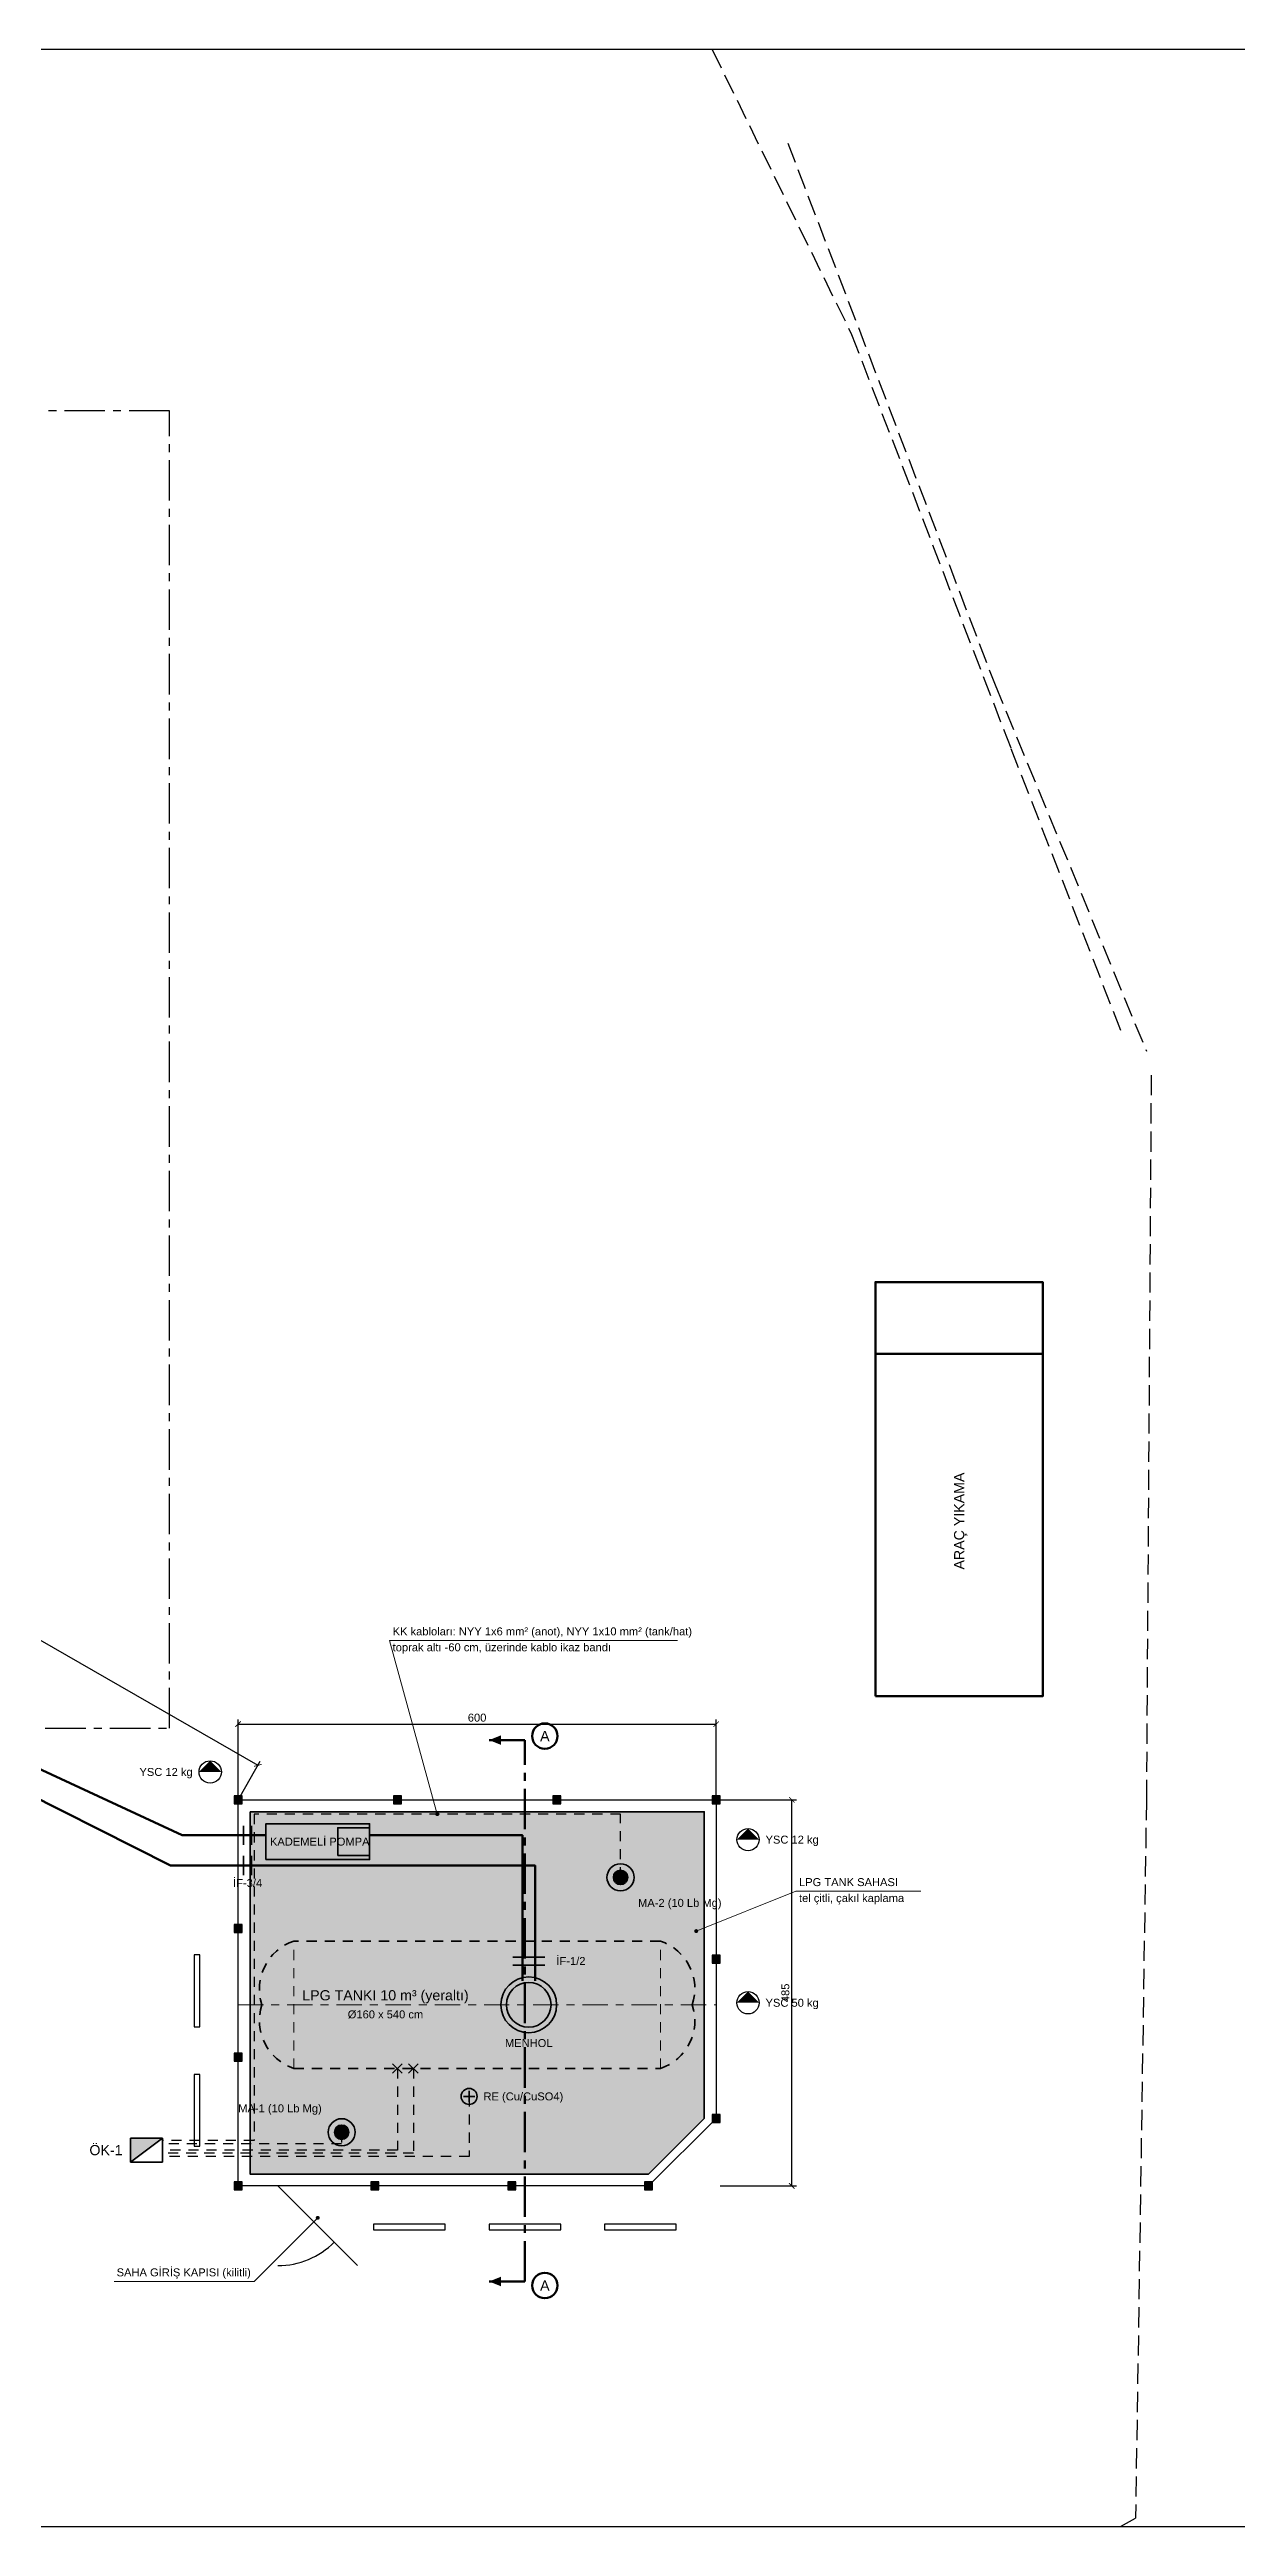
# Model space of a CAD drawing. Header units: metres. Extents: x -12 to 98, y -1 to 30.
# Drawn here: x 23.93 to 38.83, y -0.71 to 30.39 of the extents above; entities that cross this region are included whole.
import ezdxf
from ezdxf.enums import TextEntityAlignment as Align

# ---------------------------------------------------------------- set-up
doc = ezdxf.new("R2010")
doc.units = ezdxf.units.M
doc.header["$LTSCALE"] = 0.2
for name, pattern in [('CENTER2', [2.541, 1.587, -0.318, 0.318, -0.318]), ('DASHDOT', [3.556, 2.54, -0.508, 0, -0.508]), ('DASHED', [1.524, 1.27, -0.254]), ('DASHED2', [0.762, 0.635, -0.127])]:
    doc.linetypes.add(name, pattern=pattern)
for name, color, linetype, lineweight in [('BALON', 7, 'Continuous', 18), ('BARIYER', 2, 'Continuous', 25), ('BINA', 7, 'Continuous', 50), ('CIT', 1, 'Continuous', 25), ('EKSEN', 8, 'CENTER2', 13), ('GIZLI', 8, 'DASHED2', 13), ('KANOPI', 4, 'DASHDOT', 25), ('KESIT', 7, 'Continuous', 50), ('KESIT-HATTI', 1, 'DASHDOT', 50), ('KK-ANOT', 30, 'Continuous', 35), ('KK-IZOLASYON', 140, 'Continuous', 35), ('KK-KABLO', 5, 'DASHED2', 25), ('KK-OLCUM', 2, 'Continuous', 35), ('LPG-HAT', 6, 'Continuous', 50), ('LPG-SAHA', 1, 'Continuous', 35), ('LPG-TANK', 1, 'DASHED2', 35), ('OLCU', 8, 'Continuous', 13), ('PAFTA', 7, 'Continuous', 70), ('SAHA-TARAMA', 9, 'Continuous', 9), ('YANGIN', 1, 'Continuous', 25), ('YAZI', 7, 'Continuous', 18), ('YOL', 8, 'DASHED', 25)]:
    doc.layers.add(name, color=color, linetype=linetype, lineweight=lineweight)
doc.styles.add('ARIAL', font='arial.ttf')
doc.dimstyles.new('KK50', dxfattribs={"dimtxt": 0.1, "dimasz": 0.07, "dimexe": 0.06, "dimexo": 0.05, "dimgap": 0.03, "dimtad": 1, "dimdec": 0, "dimlfac": 100, "dimtxsty": 'ARIAL', "dimblk": 'ARCHTICK', "dimcen": 2.5, "dimclrd": 8, "dimclre": 8, "dimclrt": 7, "dimazin": 3, "dimtfac": 1, "dimtmove": 0, "dimatfit": 3, "dimarcsym": 0})

# ---------------------------------------------------------------- blocks, each defined once
blk = doc.blocks.new('_ARCHTICK')
at = {"color": 0, "linetype": 'ByBlock', "const_width": 0.15}
blk.add_lwpolyline([(-0.5, -0.5), (0.5, 0.5)], dxfattribs=at)
blk = doc.blocks.new('*D6')
at = {"layer": 'Defpoints', "color": 0, "transparency": 16777216}
for p in [(32.3, 9.364), (26.3, 8.414), (32.3, 8.414)]:
    blk.add_point(p, dxfattribs=at)
at = {"layer": 'OLCU', "color": 8, "lineweight": -2, "transparency": 16777216}
for p, q in [((26.3, 8.464), (26.3, 9.424)), ((26.3, 9.364), (32.3, 9.364)), ((32.3, 8.464), (32.3, 9.424))]:
    blk.add_line(p, q, dxfattribs=at)
at = {"layer": 'OLCU', "color": 8, "lineweight": -2, "transparency": 16777216, "xscale": 0.07, "yscale": 0.07, "zscale": 0.07, "rotation": 180}
blk.add_blockref('_ARCHTICK', (26.3, 9.364), dxfattribs=at)
at = {"layer": 'OLCU', "color": 8, "lineweight": -2, "transparency": 16777216, "xscale": 0.07, "yscale": 0.07, "zscale": 0.07}
blk.add_blockref('_ARCHTICK', (32.3, 9.364), dxfattribs=at)
at = {"layer": 'OLCU', "color": 7, "transparency": 16777216, "insert": (29.3, 9.445), "char_height": 0.1, "attachment_point": 5, "style": 'ARIAL'}
blk.add_mtext('600', dxfattribs=at)
blk = doc.blocks.new('*D7')
at = {"layer": 'Defpoints', "color": 0, "transparency": 16777216}
for p in [(32.3, 8.414), (33.25, 8.414), (32.3, 3.566)]:
    blk.add_point(p, dxfattribs=at)
at = {"layer": 'OLCU', "color": 8, "lineweight": -2, "transparency": 16777216}
for p, q in [((32.35, 8.414), (33.31, 8.414)), ((33.25, 3.566), (33.25, 8.414)), ((32.35, 3.566), (33.31, 3.566))]:
    blk.add_line(p, q, dxfattribs=at)
at = {"layer": 'OLCU', "color": 8, "lineweight": -2, "transparency": 16777216, "xscale": 0.07, "yscale": 0.07, "zscale": 0.07}
for p, rotation in [((33.25, 8.414), 90), ((33.25, 3.566), 270)]:
    blk.add_blockref('_ARCHTICK', p, dxfattribs=dict(at, rotation=rotation))
at = {"layer": 'OLCU', "color": 7, "transparency": 16777216, "insert": (33.169, 5.99), "char_height": 0.1, "attachment_point": 5, "rotation": 90, "style": 'ARIAL'}
blk.add_mtext('485', dxfattribs=at)
blk = doc.blocks.new('*D8')
at = {"layer": 'Defpoints', "color": 0, "transparency": 16777216}
for p in [(20.39, 11.814), (26.549, 8.847), (26.3, 8.414)]:
    blk.add_point(p, dxfattribs=at)
at = {"layer": 'OLCU', "color": 8, "lineweight": -2, "transparency": 16777216}
for p, q in [((20.415, 11.857), (20.669, 12.299)), ((20.639, 12.247), (26.549, 8.847)), ((26.325, 8.457), (26.579, 8.899))]:
    blk.add_line(p, q, dxfattribs=at)
at = {"layer": 'OLCU', "color": 8, "lineweight": -2, "transparency": 16777216, "xscale": 0.07, "yscale": 0.07, "zscale": 0.07}
for p, rotation in [((20.639, 12.247), 150.0883495774702), ((26.549, 8.847), 330.0883495774702)]:
    blk.add_blockref('_ARCHTICK', p, dxfattribs=dict(at, rotation=rotation))
at = {"layer": 'OLCU', "color": 7, "transparency": 16777216, "insert": (23.635, 10.618), "char_height": 0.1, "attachment_point": 5, "rotation": 330.0883, "style": 'ARIAL'}
blk.add_mtext('682', dxfattribs=at)

msp = doc.modelspace()

# ---------------------------------------------------------------- hatches: boundary and pattern name
at = {"layer": 'BALON'}
h = msp.add_hatch(color=7, dxfattribs=at)
h.dxf.hatch_style = 1
edge = h.paths.add_edge_path()
edge.add_arc((28.8, 8.234), 0.025, 0, 360)
h = msp.add_hatch(color=7, dxfattribs=at)
h.dxf.hatch_style = 1
edge = h.paths.add_edge_path()
edge.add_arc((32.05, 6.7655), 0.025, 0, 360)
h = msp.add_hatch(color=7, dxfattribs=at)
h.dxf.hatch_style = 1
edge = h.paths.add_edge_path()
edge.add_arc((27.3, 3.1655), 0.025, 0, 360)
at = {"layer": 'CIT'}
h = msp.add_hatch(color=256, dxfattribs=at)
h.dxf.hatch_style = 1
h.paths.add_polyline_path([(26.25, 8.364), (26.35, 8.364), (26.35, 8.464), (26.25, 8.464)])
h = msp.add_hatch(color=256, dxfattribs=at)
h.dxf.hatch_style = 1
h.paths.add_polyline_path([(28.25, 8.364), (28.35, 8.364), (28.35, 8.464), (28.25, 8.464)])
h = msp.add_hatch(color=256, dxfattribs=at)
h.dxf.hatch_style = 1
h.paths.add_polyline_path([(30.25, 8.364), (30.35, 8.364), (30.35, 8.464), (30.25, 8.464)])
h = msp.add_hatch(color=256, dxfattribs=at)
h.dxf.hatch_style = 1
h.paths.add_polyline_path([(32.25, 8.364), (32.35, 8.364), (32.35, 8.464), (32.25, 8.464)])
h = msp.add_hatch(color=256, dxfattribs=at)
h.dxf.hatch_style = 1
h.paths.add_polyline_path([(26.25, 6.7479), (26.35, 6.7479), (26.35, 6.8479), (26.25, 6.8479)])
h = msp.add_hatch(color=256, dxfattribs=at)
h.dxf.hatch_style = 1
h.paths.add_polyline_path([(32.25, 6.364), (32.35, 6.364), (32.35, 6.464), (32.25, 6.464)])
h = msp.add_hatch(color=256, dxfattribs=at)
h.dxf.hatch_style = 1
h.paths.add_polyline_path([(26.25, 5.1317), (26.35, 5.1317), (26.35, 5.2317), (26.25, 5.2317)])
h = msp.add_hatch(color=256, dxfattribs=at)
h.dxf.hatch_style = 1
h.paths.add_polyline_path([(32.25, 4.364), (32.35, 4.364), (32.35, 4.464), (32.25, 4.464)])
h = msp.add_hatch(color=256, dxfattribs=at)
h.dxf.hatch_style = 1
h.paths.add_polyline_path([(26.25, 3.5155), (26.35, 3.5155), (26.35, 3.6155), (26.25, 3.6155)])
h = msp.add_hatch(color=256, dxfattribs=at)
h.dxf.hatch_style = 1
h.paths.add_polyline_path([(27.9672, 3.5155), (28.0672, 3.5155), (28.0672, 3.6155), (27.9672, 3.6155)])
h = msp.add_hatch(color=256, dxfattribs=at)
h.dxf.hatch_style = 1
h.paths.add_polyline_path([(29.6843, 3.5155), (29.7843, 3.5155), (29.7843, 3.6155), (29.6843, 3.6155)])
h = msp.add_hatch(color=256, dxfattribs=at)
h.dxf.hatch_style = 1
h.paths.add_polyline_path([(31.4015, 3.5155), (31.5015, 3.5155), (31.5015, 3.6155), (31.4015, 3.6155)])
at = {"layer": 'KESIT'}
h = msp.add_hatch(color=256, dxfattribs=at)
h.dxf.hatch_style = 1
h.paths.add_polyline_path([(29.45, 9.164), (29.6, 9.224), (29.6, 9.104)])
h = msp.add_hatch(color=256, dxfattribs=at)
h.dxf.hatch_style = 1
h.paths.add_polyline_path([(29.45, 2.3655), (29.6, 2.4255), (29.6, 2.3055)])
at = {"layer": 'KK-ANOT'}
h = msp.add_hatch(color=30, dxfattribs=at)
h.dxf.hatch_style = 1
edge = h.paths.add_edge_path()
edge.add_arc((31.1, 7.4398), 0.09, 0, 360)
h = msp.add_hatch(color=30, dxfattribs=at)
h.dxf.hatch_style = 1
edge = h.paths.add_edge_path()
edge.add_arc((27.6, 4.2398), 0.09, 0, 360)
at = {"layer": 'KK-OLCUM'}
h = msp.add_hatch(color=2, dxfattribs=at)
h.dxf.hatch_style = 1
h.paths.add_polyline_path([(24.95, 3.8655), (25.35, 4.1655), (24.95, 4.1655)])
at = {"layer": 'SAHA-TARAMA'}
h = msp.add_hatch(dxfattribs=at)
h.set_pattern_fill('GRAVEL', color=256, scale=0.012)
h.set_pattern_definition([(228.01279, (0.219456, -2.281164), (-2.4384, -2.7432), [0.0410066, -4.059658]), (184.96974, (0.192024, -2.311644), (3.6575999986, 0.3048000174), [0.0703686, -6.9664859]), (132.51045, (0.12192, -2.31774), (3.048000001, -3.352799999), [0.0496178, -4.9121667]), (267.27369, (0.003048, -2.39394), (0.3048000006, 6.096), [0.0640805, -6.3439725]), (292.833654, (0, -2.457948), (-1.524, 3.6576), [0.062836, -6.220777]), (357.27369, (0.024384, -2.51586), (-6.096, 0.3048000006), [0.0640805, -6.3439725]), (37.69424, (0.088392, -2.518908), (-3.9623999998, -3.0480000002), [0.0847432, -8.3895738]), (72.25533, (0.155448, -2.467092), (2.1336000006, 6.7055999998), [0.0800063, -7.9206308]), (121.429566, (0.179832, -2.390892), (-2.4384, 3.9624), [0.0642976, -6.3654655]), (175.23636, (0.146304, -2.336028), (3.3528, -0.3048), [0.0734056, -3.5968724]), (222.397438, (0.073152, -2.329932), (-3.6576, -3.3528), [0.0949294, -9.3980127]), (138.81407, (0.3048, -2.396988), (-2.1336, 1.8288), [0.0324005, -3.207668]), (171.469234, (0.280416, -2.375652), (3.9624, -0.609599999), [0.0616418, -6.1025567]), (225, (0.21946, -2.3665), (0, -0.3048), [0.043105, -0.3879472]), (203.19859, (0.19812, -2.32993), (1.524, 0.6096), [0.023213, -2.2980747]), (291.8014, (0.176784, -2.339076), (-0.3048, 0.9144), [0.032828, -1.6085704]), (30.96376, (0.188976, -2.369556), (0.9144, 0.6096), [0.0533184, -1.7239558]), (161.56505, (0.2347, -2.34212), (0.6096, -0.3048), [0.0385545, -0.9253078]), (16.38954, (0, -2.339076), (3.048, 0.9144), [0.0540106, -5.3470592]), (70.346176, (0.051816, -2.323836), (-1.2192, -3.3528), [0.0453119, -4.485866]), (293.19859, (0.234696, -2.281164), (-0.6096, 1.524), [0.0464256, -2.274862]), (343.61046, (0.252984, -2.323836), (-3.048, 0.9144), [0.0540106, -5.3470592]), (339.44395, (0, -2.528052), (-1.524, 0.6096), [0.0520842, -2.552128]), (294.77514, (0.048768, -2.54634), (-1.524000002, 3.352799999), [0.0436407, -4.3204312]), (66.80141, (0.237744, -2.585964), (0.6096, 1.524), [0.0464256, -2.274862]), (17.354025, (0.256032, -2.543292), (-3.9624, -1.2192), [0.051094, -5.058285]), (69.44395, (0.088392, -2.585964), (-0.6096, -1.524), [0.026042, -2.5781702]), (101.30993, (0.219456, -2.585964), (-0.3048, 1.2192), [0.0155418, -1.5386394]), (165.96376, (0.21641, -2.570724), (0.9144, -0.3048), [0.062836, -1.1938866]), (186.009006, (0.155448, -2.555484), (3.048, 0.3048), [0.058232, -5.7649638]), (303.69007, (0.18898, -2.39699), (-0.3048, 0.6096), [0.0439589, -1.0550132]), (353.157227, (0.21336, -2.433564), (5.1816, -0.6095999997), [0.0767468, -7.597921]), (60.9454, (0.28956, -2.442708), (-1.2192, -2.1336), [0.031381, -3.106727]), (90, (0.3048, -2.41528), (-0.3048, 0.3048), [0.018288, -0.286512]), (120.25644, (0.149352, -2.54634), (1.2192, -2.1336), [0.042344, -4.192073]), (48.01279, (0.128016, -2.509764), (2.4384, 2.7432), [0.0820131, -4.0186515]), (0, (0.18288, -2.4488), (0.3048, 0.3048), [0.079248, -0.225552]), (325.304846, (0.262128, -2.448804), (3.048000001, -2.133599998), [0.0481931, -4.771118]), (254.0546, (0.30175, -2.476236), (-0.3048, -1.2192), [0.0443795, -2.174598]), (207.645975, (0.28956, -2.518908), (-5.7912, -3.0479999996), [0.0722574, -7.1534957]), (175.42608, (0.225552, -2.552436), (-3.9624, 0.3048), [0.0764435, -7.5679016])])
h.paths.add_polyline_path([(26.45, 8.264), (32.15, 8.264), (32.15, 4.414), (31.4515, 3.7155), (26.45, 3.7155)])
at = {"layer": 'YANGIN'}
h = msp.add_hatch(color=1, dxfattribs=at)
h.dxf.hatch_style = 1
h.paths.add_polyline_path([(25.81, 8.764), (26.09, 8.764), (25.95, 8.904)])
h = msp.add_hatch(color=1, dxfattribs=at)
h.dxf.hatch_style = 1
h.paths.add_polyline_path([(32.56, 7.914), (32.84, 7.914), (32.7, 8.054)])
h = msp.add_hatch(color=1, dxfattribs=at)
h.dxf.hatch_style = 1
h.paths.add_polyline_path([(32.56, 5.8655), (32.84, 5.8655), (32.7, 6.0055)])

# ---------------------------------------------------------------- linework, layer by layer
at = {"layer": 'BALON'}
for points in [[(28.8, 8.234), (28.2, 10.414), (31.814, 10.414)], [(32.05, 6.7655), (33.3, 7.2655), (34.868, 7.2655)], [(27.3, 3.1655), (26.5, 2.3655), (24.746, 2.3655)]]:
    msp.add_lwpolyline(points, dxfattribs=at)
at = {"layer": 'BARIYER'}
for points in [[(25.75, 5.5655), (25.82, 5.5655), (25.82, 6.4655), (25.75, 6.4655)], [(25.75, 4.0655), (25.82, 4.0655), (25.82, 4.9655), (25.75, 4.9655)], [(28, 3.0155), (28.9, 3.0155), (28.9, 3.0855), (28, 3.0855)], [(29.45, 3.0155), (30.35, 3.0155), (30.35, 3.0855), (29.45, 3.0855)], [(30.9, 3.0155), (31.8, 3.0155), (31.8, 3.0855), (30.9, 3.0855)]]:
    msp.add_lwpolyline(points, close=True, dxfattribs=at)
at = {"layer": 'BINA'}
msp.add_lwpolyline([(34.3, 9.714), (36.4, 9.714), (36.4, 14.914), (34.3, 14.914)], close=True, dxfattribs=at)
msp.add_lwpolyline([(34.3, 14.014), (36.4, 14.014)], dxfattribs=at)
at = {"layer": 'CIT'}
for points in [[(26.25, 8.364), (26.35, 8.364), (26.35, 8.464), (26.25, 8.464)], [(26.3, 8.414), (32.3, 8.414), (32.3, 4.414), (31.4515, 3.5655), (26.3, 3.5655)], [(28.25, 8.364), (28.35, 8.364), (28.35, 8.464), (28.25, 8.464)], [(30.25, 8.364), (30.35, 8.364), (30.35, 8.464), (30.25, 8.464)], [(32.25, 8.364), (32.35, 8.364), (32.35, 8.464), (32.25, 8.464)], [(26.25, 6.7479), (26.35, 6.7479), (26.35, 6.8479), (26.25, 6.8479)], [(32.25, 6.364), (32.35, 6.364), (32.35, 6.464), (32.25, 6.464)], [(26.25, 5.1317), (26.35, 5.1317), (26.35, 5.2317), (26.25, 5.2317)], [(32.25, 4.364), (32.35, 4.364), (32.35, 4.464), (32.25, 4.464)], [(26.25, 3.5155), (26.35, 3.5155), (26.35, 3.6155), (26.25, 3.6155)], [(27.9672, 3.5155), (28.0672, 3.5155), (28.0672, 3.6155), (27.9672, 3.6155)], [(29.6843, 3.5155), (29.7843, 3.5155), (29.7843, 3.6155), (29.6843, 3.6155)], [(31.4015, 3.5155), (31.5015, 3.5155), (31.5015, 3.6155), (31.4015, 3.6155)]]:
    msp.add_lwpolyline(points, close=True, dxfattribs=at)
msp.add_lwpolyline([(26.8, 3.5655), (27.8, 2.5655)], dxfattribs=at)
msp.add_arc((26.8, 3.5655), 1, 270, 315, dxfattribs=at)
at = {"layer": 'EKSEN'}
msp.add_lwpolyline([(26.3, 5.8398), (32.3, 5.8398)], dxfattribs=at)
at = {"layer": 'GIZLI'}
for points in [[(27, 5.0398), (27, 6.6398)], [(31.6, 5.0398), (31.6, 6.6398)]]:
    msp.add_lwpolyline(points, dxfattribs=at)
at = {"layer": 'KANOPI'}
msp.add_lwpolyline([(3.6, 9.314), (25.44, 9.314), (25.44, 25.854), (3.6, 25.854)], close=True, dxfattribs=at)
at = {"layer": 'KESIT'}
for points in [[(29.9, 9.164), (29.45, 9.164)], [(29.9, 2.3655), (29.45, 2.3655)]]:
    msp.add_lwpolyline(points, dxfattribs=at)
for centre in [(30.15, 9.214), (30.15, 2.3155)]:
    msp.add_circle(centre, 0.16, dxfattribs=at)
at = {"layer": 'KESIT-HATTI'}
msp.add_lwpolyline([(29.9, 2.3655), (29.9, 9.164)], dxfattribs=at)
at = {"layer": 'KK-ANOT'}
for centre, radius in [((31.1, 7.4398), 0.17), ((31.1, 7.4398), 0.09), ((27.6, 4.2398), 0.17), ((27.6, 4.2398), 0.09)]:
    msp.add_circle(centre, radius, dxfattribs=at)
at = {"layer": 'KK-IZOLASYON'}
for points in [[(26.37, 7.849), (26.37, 8.089)], [(26.47, 7.849), (26.47, 8.089)], [(26.37, 7.469), (26.37, 7.709)], [(26.47, 7.469), (26.47, 7.709)], [(29.748, 6.4398), (29.988, 6.4398)], [(29.748, 6.3398), (29.988, 6.3398)], [(29.908, 6.4398), (30.148, 6.4398)], [(29.908, 6.3398), (30.148, 6.3398)]]:
    msp.add_lwpolyline(points, dxfattribs=at)
at = {"layer": 'KK-KABLO'}
for points in [[(31.1, 7.4398), (31.1, 8.234), (26.5, 8.234), (26.5, 4.1355), (25.35, 4.1355)], [(28.3, 5.0398), (28.3, 4.0155), (25.35, 4.0155)], [(28.5, 5.0398), (28.5, 3.9755), (25.35, 3.9755)], [(29.2, 4.6898), (29.2, 3.9355), (25.35, 3.9355)], [(27.6, 4.2398), (27.6, 4.0955), (25.35, 4.0955)]]:
    msp.add_lwpolyline(points, dxfattribs=at)
at = {"layer": 'KK-OLCUM'}
for points in [[(28.24, 4.9798), (28.36, 5.0998)], [(28.24, 5.0998), (28.36, 4.9798)], [(28.44, 4.9798), (28.56, 5.0998)], [(28.44, 5.0998), (28.56, 4.9798)], [(29.13, 4.6898), (29.27, 4.6898)], [(29.2, 4.6198), (29.2, 4.7598)], [(24.95, 3.8655), (25.35, 4.1655)]]:
    msp.add_lwpolyline(points, dxfattribs=at)
msp.add_lwpolyline([(24.95, 3.8655), (25.35, 3.8655), (25.35, 4.1655), (24.95, 4.1655)], close=True, dxfattribs=at)
msp.add_circle((29.2, 4.6898), 0.1, dxfattribs=at)
at = {"layer": 'LPG-HAT'}
for points in [[(26.5, 7.589), (25.45, 7.589), (20.94, 9.864), (19.76, 9.864), (19.76, 11.514)], [(26.65, 7.969), (25.6, 7.969), (21.09, 10.064), (19.92, 10.064), (19.92, 11.514)], [(29.868, 6.1398), (29.868, 7.969), (27.95, 7.969)], [(30.028, 6.1398), (30.028, 7.589), (26.5, 7.589)]]:
    msp.add_lwpolyline(points, dxfattribs=at)
at = {"layer": 'LPG-SAHA'}
for points in [[(26.45, 8.264), (32.15, 8.264), (32.15, 4.414), (31.4515, 3.7155), (26.45, 3.7155)], [(26.65, 7.664), (27.95, 7.664), (27.95, 8.114), (26.65, 8.114)], [(27.55, 7.714), (27.95, 7.714), (27.95, 8.064), (27.55, 8.064)]]:
    msp.add_lwpolyline(points, close=True, dxfattribs=at)
for radius in [0.35, 0.28]:
    msp.add_circle((29.948, 5.8398), radius, dxfattribs=at)
at = {"layer": 'LPG-TANK'}
msp.add_lwpolyline([(27, 5.0398), (31.6, 5.0398, 0.4142), (32, 5.8398, 0.4142), (31.6, 6.6398), (27, 6.6398, 0.4142), (26.6, 5.8398, 0.4142)], format="xyb", close=True, dxfattribs=at)
at = {"layer": 'PAFTA', "lineweight": 25}
msp.add_lwpolyline([(-12.26, -0.71), (97.6, -0.71), (97.6, 30.3907), (-12.26, 30.3907)], close=True, dxfattribs=at)
at = {"layer": 'YANGIN'}
for centre in [(25.95, 8.764), (32.7, 7.914), (32.7, 5.8655)]:
    msp.add_circle(centre, 0.14, dxfattribs=at)
at = {"layer": 'YOL'}
for points in [[(32.2514, 30.3907), (34, 26.814), (36, 21.614), (37.4, 18.014)], [(33.2, 29.214), (35.8, 22.414), (37.7, 17.814)], [(37.76, 17.514), (37.7, 8.414), (37.5642, -0.6057)], [(37.3752, -0.71), (37.5642, -0.6057)]]:
    msp.add_lwpolyline(points, dxfattribs=at)

# ---------------------------------------------------------------- texts
at = {"layer": 'YAZI', "style": 'ARIAL'}
msp.add_text('ARAÇ YIKAMA', height=0.1275, rotation=90, dxfattribs=at).set_placement((35.35, 11.914), align=Align.MIDDLE_CENTER)
for s, p in [('KK kabloları: NYY 1x6 mm² (anot), NYY 1x10 mm² (tank/hat)', (28.24, 10.449)), ('LPG TANK SAHASI', (33.34, 7.3005))]:
    msp.add_text(s, height=0.1, dxfattribs=at).set_placement(p, align=Align.BOTTOM_LEFT)
for s, p in [('toprak altı -60 cm, üzerinde kablo ikaz bandı', (28.24, 10.379)), ('tel çitli, çakıl kaplama', (33.34, 7.2305))]:
    msp.add_text(s, height=0.1, dxfattribs=at).set_placement(p, align=Align.TOP_LEFT)
for s, height, p in [('A', 0.1275, (30.15, 9.214)), ('LPG TANKI 10 m³ (yeraltı)', 0.1275, (28.15, 5.9598)), ('Ø160 x 540 cm', 0.1, (28.15, 5.7198)), ('MENHOL', 0.1, (29.948, 5.3598)), ('A', 0.1275, (30.15, 2.3155))]:
    msp.add_text(s, height=height, dxfattribs=at).set_placement(p, align=Align.MIDDLE_CENTER)
msp.add_text('YSC 12 kg', height=0.1, dxfattribs=at).set_placement((25.73, 8.764), align=Align.MIDDLE_RIGHT)
for s, p in [('KADEMELİ POMPA', (26.7, 7.889)), ('YSC 12 kg', (32.92, 7.914)), ('YSC 50 kg', (32.92, 5.8655))]:
    msp.add_text(s, height=0.1, dxfattribs=at).set_placement(p, align=Align.MIDDLE_LEFT)
at = {"layer": 'YAZI', "color": 140, "style": 'ARIAL'}
for s, p in [('İF-3/4', (26.42, 7.369)), ('İF-1/2', (30.478, 6.3898))]:
    msp.add_text(s, height=0.1, dxfattribs=at).set_placement(p, align=Align.MIDDLE_CENTER)
at = {"layer": 'YAZI', "color": 30, "style": 'ARIAL'}
msp.add_text('MA-2 (10 Lb Mg)', height=0.1, dxfattribs=at).set_placement((31.32, 7.1198), align=Align.MIDDLE_LEFT)
at = {"layer": 'YAZI', "color": 2, "style": 'ARIAL'}
msp.add_text('RE (Cu/CuSO4)', height=0.1, dxfattribs=at).set_placement((29.38, 4.6898), align=Align.MIDDLE_LEFT)
at = {"layer": 'YAZI', "color": 30, "style": 'ARIAL'}
msp.add_text('MA-1 (10 Lb Mg)', height=0.1, dxfattribs=at).set_placement((27.35, 4.5398), align=Align.MIDDLE_RIGHT)
at = {"layer": 'YAZI', "color": 2, "style": 'ARIAL'}
msp.add_text('ÖK-1', height=0.1275, dxfattribs=at).set_placement((24.85, 4.0155), align=Align.MIDDLE_RIGHT)
at = {"layer": 'YAZI', "style": 'ARIAL'}
msp.add_text('SAHA GİRİŞ KAPISI (kilitli)', height=0.1, dxfattribs=at).set_placement((26.46, 2.4005), align=Align.BOTTOM_RIGHT)

# ---------------------------------------------------------------- dimensions: what is measured, and where the dimension line sits
at = {"layer": 'OLCU'}
for base, p1, p2, angle, picture, middle in [((26.5493, 8.8474), (20.39, 11.814), (26.3, 8.414), 330.08835, '*D8', (23.6348, 10.6177)), ((33.25, 8.414), (32.3, 3.5655), (32.3, 8.414), 90, '*D7', (33.1689, 5.9898))]:
    dim = msp.add_linear_dim(base=base, p1=p1, p2=p2, angle=angle, dimstyle='KK50', dxfattribs=at)
    dim.commit()
    dim.dimension.update_dxf_attribs({"geometry": picture, "text_midpoint": middle})
dim = msp.add_linear_dim(base=(32.3, 9.364), p1=(26.3, 8.414), p2=(32.3, 8.414), dimstyle='KK50', dxfattribs=at)
dim.commit()
dim.dimension.update_dxf_attribs({"geometry": '*D6', "text_midpoint": (29.3, 9.4451)})

doc.saveas('drawing.dxf')
